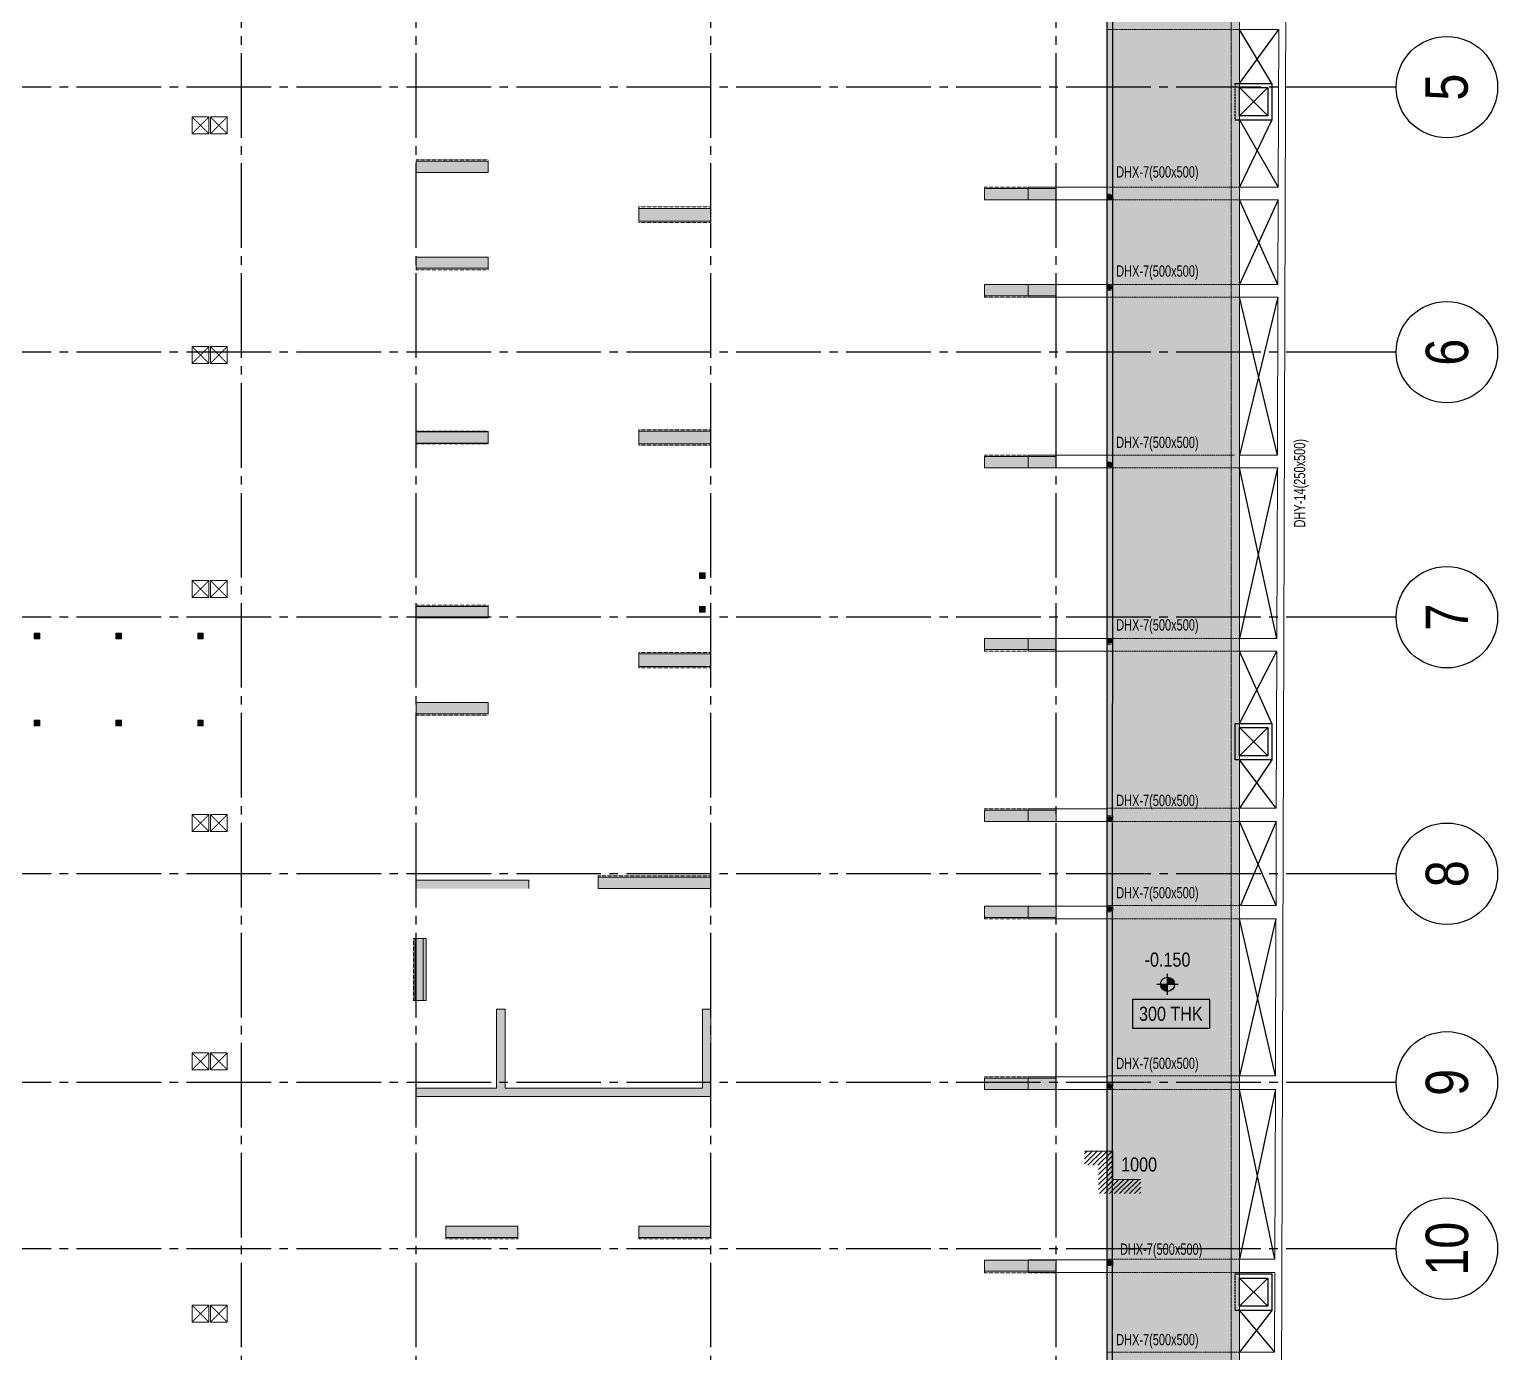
# Model space of a CAD drawing. Header units: millimetres. Extents: x 397144 to 10081729, y 99180 to 1327802.
# Drawn here: x 5013021 to 5065093, y 548975 to 595910 of the extents above; entities that cross this region are included whole.
import ezdxf
from ezdxf.enums import TextEntityAlignment as Align

# ---------------------------------------------------------------- set-up
doc = ezdxf.new("R2010")
doc.units = ezdxf.units.MM
for name, pattern in [('CHG_XX_Cot_Tang 1$0$CENTER', [20.2, 12.7, -2.5, 2.5, -2.5]), ('CHG_XX_Cot_Tang 1$0$CENTER2', [28.575, 19.05, -3.175, 3.175, -3.175]), ('CHG_XX_Cot_Tang 1$0$HIDDEN', [0.375, 0.25, -0.125]), ('CHG_XX_Cot_Tang 1$0$MB_Luoi truc$0$HTT Hidden 21', [3, 2, -1]), ('CHG_XX_Damsan_Tang 1_-0.150$0$HIDDEN', [0.375, 0.25, -0.125]), ('CHG_XX_Damsan_Tang 1_-0.150$0$HTT Hidden 10.5', [1.5, 1, -0.5]), ('CHG_XX_Luoi truc$0$MB_Luoi truc$0$Center101', [13, 10, -1, 1, -1])]:
    doc.linetypes.add(name, pattern=pattern)
doc.layers.get('0').update_dxf_attribs({"linetype": 'CONTINUOUS'})
doc.layers.get('Defpoints').update_dxf_attribs({"color": 12, "linetype": 'CONTINUOUS'})
for name, color, linetype, lineweight in [('Ap0103_level', 203, 'CONTINUOUS', 25), ('Ap0202_T', 141, 'CONTINUOUS', 25), ('Ap0310_PSS', 130, 'CONTINUOUS', 18), ('Ap0311_H', 8, 'CONTINUOUS', 15), ("CHG_XX_Cot_Tang 1$0$'S_Steel_Cont_2 Normal", 2, 'CONTINUOUS', 25), ("CHG_XX_Cot_Tang 1$0$'S_Steel_Cont_2 Normal_Plate", 150, 'CONTINUOUS', 15), ('CHG_XX_Cot_Tang 1$0$Cot thep', 51, 'CONTINUOUS', 15), ('CHG_XX_Cot_Tang 1$0$Net thay Tuong', 3, 'CONTINUOUS', 20), ('CHG_XX_Cot_Tang 1$0$NS-DuongBao', 3, 'CONTINUOUS', 18), ('CHG_XX_Cot_Tang 1$0$NS-Pier', 150, 'CONTINUOUS', 9), ('CHG_XX_Cot_Tang 1$0$NS-Pier @ 1', 150, 'CONTINUOUS', 9), ('CHG_XX_Cot_Tang 1$0$NS-Pier @ 100', 150, 'CONTINUOUS', 9), ('CHG_XX_Cot_Tang 1$0$NS-Pier @ 150', 150, 'CONTINUOUS', 9), ('CHG_XX_Cot_Tang 1$0$NS-Pier @ 200', 150, 'CONTINUOUS', 9), ('CHG_XX_Cot_Tang 1$0$NS-Pier @ 350', 150, 'CONTINUOUS', 9), ('CHG_XX_Cot_Tang 1$0$S_Concrete_Cont_2 Normal', 2, 'CONTINUOUS', 13), ("CHG_XX_Damsan_Tang 1_-0.150$0$'S_Concrete_Cont_2 Normal", 2, 'CONTINUOUS', 13), ("CHG_XX_Damsan_Tang 1_-0.150$0$'S_General_Hidden_1 Thin", 1, 'CHG_XX_Damsan_Tang 1_-0.150$0$HIDDEN', 18), ('TEXT', 7, 'CONTINUOUS', 15)]:
    doc.layers.add(name, color=color, linetype=linetype, lineweight=lineweight)
for name, color, linetype in [("CHG_XX_Cot_Tang 1$0$'S_Concrete_Center_1", 8, 'CHG_XX_Cot_Tang 1$0$CENTER2'), ("CHG_XX_Cot_Tang 1$0$'S_Steel_ Bold", 8, 'CONTINUOUS'), ('CHG_XX_Cot_Tang 1$0$mb_cot tang 1-3$0$Concrete Line', 6, 'CONTINUOUS'), ('CHG_XX_Cot_Tang 1$0$Vach VH3', 3, 'CONTINUOUS'), ("CHG_XX_Damsan_Tang 1_-0.150$0$'S_General_Hatch_8", 8, 'CONTINUOUS'), ('CHG_XX_Damsan_Tang 1_-0.150$0$DTE-H-GDRAIN WATER', 1, 'CHG_XX_Damsan_Tang 1_-0.150$0$HTT Hidden 10.5'), ('CHG_XX_Luoi truc$0$Grid', 34, 'CONTINUOUS'), ('CHG_XX_Luoi truc$0$Grid Line', 8, 'CHG_XX_Luoi truc$0$MB_Luoi truc$0$Center101'), ('dim', 1, 'CONTINUOUS'), ('mb tang 1$0$Podium Level', 94, 'CONTINUOUS')]:
    doc.layers.add(name, color=color, linetype=linetype)
doc.styles.add('CHG_XX_Luoi truc$0$MB_Luoi truc$0$Grid A-F$0$VNI-HelveCB', font='VHELVCB_0.TTF')
doc.styles.add('ISOCP', font='Isocp.shx', dxfattribs={"bigfont": 'as_sym.shx'})
doc.styles.add('mb tang 1$0$VNI-HelveC', font='VHELVCN_0.TTF')
doc.styles.add('Star-HelCon', font='VHELVCN_0.TTF')
doc.styles.add('TTP-HelCon', font='VHELVCN_0.TTF')

# ---------------------------------------------------------------- blocks, each defined once
blk = doc.blocks.new('CHG_XX_Cot_Tang 1$0$HoBoi_C600x600')
at = {"layer": 'CHG_XX_Cot_Tang 1$0$NS-Pier', "linetype": 'CHG_XX_Cot_Tang 1$0$MB_Luoi truc$0$HTT Hidden 21'}
for p, q in [((300, 300), (-300, -300)), ((-300, 300), (300, -300))]:
    blk.add_line(p, q, dxfattribs=at)
at = {"layer": 'CHG_XX_Cot_Tang 1$0$NS-Pier'}
blk.add_lwpolyline([(300, -300), (300, 300), (-300, 300), (-300, -300)], close=True, dxfattribs=at)
blk = doc.blocks.new('*U882')
at = {"layer": 'CHG_XX_Cot_Tang 1$0$NS-Pier @ 1'}
h = blk.add_hatch(color=256, dxfattribs=at)
h.dxf.hatch_style = 1
h.paths.add_polyline_path([(400, 0), (0, 0), (0, -2550), (400, -2550)])
at = {"layer": 'CHG_XX_Cot_Tang 1$0$NS-Pier @ 100'}
h = blk.add_hatch(color=256, dxfattribs=at)
h.dxf.hatch_style = 1
h.paths.add_polyline_path([(400, 0), (0, 0), (0, -2550), (400, -2550)])
at = {"layer": 'CHG_XX_Cot_Tang 1$0$NS-Pier @ 150'}
h = blk.add_hatch(color=256, dxfattribs=at)
h.dxf.hatch_style = 1
h.paths.add_polyline_path([(400, 0), (0, 0), (0, -2550), (400, -2550)])
at = {"layer": 'CHG_XX_Cot_Tang 1$0$NS-Pier @ 200'}
h = blk.add_hatch(color=256, dxfattribs=at)
h.dxf.hatch_style = 1
h.paths.add_polyline_path([(400, 0), (0, 0), (0, -2550), (400, -2550)])
at = {"layer": 'CHG_XX_Cot_Tang 1$0$NS-Pier @ 350'}
h = blk.add_hatch(color=256, dxfattribs=at)
h.dxf.hatch_style = 1
h.paths.add_polyline_path([(400, 0), (0, 0), (0, -2550), (400, -2550)])
blk = doc.blocks.new('CHG_XX_Cot_Tang 1$0$Block A_C450x2250')
at = {"layer": 'CHG_XX_Cot_Tang 1$0$NS-Pier', "color": 9, "linetype": 'CHG_XX_Cot_Tang 1$0$MB_Luoi truc$0$HTT Hidden 21'}
blk.add_lwpolyline([(0, 0), (-50, 0), (-50, -2550), (0, -2550)], dxfattribs=at)
at = {"layer": 'CHG_XX_Cot_Tang 1$0$NS-Pier'}
blk.add_lwpolyline([(400, -2550), (0, -2550), (0, 0), (400, 0)], close=True, dxfattribs=at)
blk.add_blockref('*U882', (0, 0), dxfattribs=at)
blk = doc.blocks.new('CHG_XX_Cot_Tang 1$0$Block B_Core wall')
at = {"layer": 'CHG_XX_Cot_Tang 1$0$NS-Pier'}
for points in [[(-7300, 300), (-7300, 3100), (-7600, 3100), (-7600, 300)], [(0, 300), (0, 3100), (-300, 3100), (-300, 300)], [(0, 0), (0, 300), (-10450, 300), (-10450, 0)]]:
    blk.add_hatch(color=256, dxfattribs=at).paths.add_polyline_path(points)
for p, q in [((-7300, 3100), (-7600, 3100)), ((-7600, 3100), (-7600, 300)), ((-7300, 300), (-7300, 3100)), ((-300, 3100), (-300, 300)), ((0, 3100), (-300, 3100)), ((0, 0), (0, 3100)), ((-7600, 300), (-10450, 300)), ((-10450, 300), (-10450, 0)), ((-10450, 0), (0, 0)), ((-300, 300), (-7300, 300))]:
    blk.add_line(p, q, dxfattribs=at)
blk = doc.blocks.new('*U883')
at = {"layer": 'CHG_XX_Cot_Tang 1$0$NS-Pier @ 1'}
h = blk.add_hatch(color=256, dxfattribs=at)
h.dxf.hatch_style = 1
h.paths.add_polyline_path([(200, 0), (-200, 0), (-200, -2550), (200, -2550)])
at = {"layer": 'CHG_XX_Cot_Tang 1$0$NS-Pier @ 100'}
h = blk.add_hatch(color=256, dxfattribs=at)
h.dxf.hatch_style = 1
h.paths.add_polyline_path([(200, 0), (-200, 0), (-200, -2550), (200, -2550)])
at = {"layer": 'CHG_XX_Cot_Tang 1$0$NS-Pier @ 150'}
h = blk.add_hatch(color=256, dxfattribs=at)
h.dxf.hatch_style = 1
h.paths.add_polyline_path([(200, 0), (-200, 0), (-200, -2550), (200, -2550)])
at = {"layer": 'CHG_XX_Cot_Tang 1$0$NS-Pier @ 200'}
h = blk.add_hatch(color=256, dxfattribs=at)
h.dxf.hatch_style = 1
h.paths.add_polyline_path([(200, 0), (-200, 0), (-200, -2550), (200, -2550)])
at = {"layer": 'CHG_XX_Cot_Tang 1$0$NS-Pier @ 350'}
h = blk.add_hatch(color=256, dxfattribs=at)
h.dxf.hatch_style = 1
h.paths.add_polyline_path([(200, 0), (-200, 0), (-200, -2550), (200, -2550)])
blk = doc.blocks.new('CHG_XX_Cot_Tang 1$0$400x2250_cen')
at = {"layer": 'CHG_XX_Cot_Tang 1$0$NS-Pier', "color": 9, "linetype": 'CHG_XX_Cot_Tang 1$0$MB_Luoi truc$0$HTT Hidden 21'}
for points in [[(-200, 0), (-225, 0), (-225, -2550), (-200, -2550)], [(200, 0), (225, 0), (225, -2550), (200, -2550)]]:
    blk.add_lwpolyline(points, dxfattribs=at)
at = {"layer": 'CHG_XX_Cot_Tang 1$0$NS-Pier'}
blk.add_lwpolyline([(200, -2550), (-200, -2550), (-200, 0), (200, 0)], close=True, dxfattribs=at)
blk.add_blockref('*U883', (0, 0), dxfattribs=at)
blk = doc.blocks.new('*U869')
at = {"layer": "CHG_XX_Cot_Tang 1$0$'S_Steel_ Bold", "linetype": 'CHG_XX_Cot_Tang 1$0$CENTER', "ltscale": 0.05}
for p, q in [((-13, 0), (13, 0)), ((0, 13), (0, -13))]:
    blk.add_line(p, q, dxfattribs=at)
at = {"layer": "CHG_XX_Cot_Tang 1$0$'S_Steel_ Bold", "color": 1}
blk.add_circle((0, 0), 7, dxfattribs=at)
blk = doc.blocks.new('CHG_XX_Cot_Tang 1$0$A$C42BB3C5E')
at = {"color": 8, "linetype": 'CHG_XX_Cot_Tang 1$0$MB_Luoi truc$0$HTT Hidden 21'}
blk.add_lwpolyline([(-75, -113), (125, -113), (125, 87), (-75, 87)], close=True, dxfattribs=at)
at = {"layer": "CHG_XX_Cot_Tang 1$0$'S_Concrete_Center_1"}
for p, q in [((25, 63), (25, -88)), ((125, -13), (-83, -13))]:
    blk.add_line(p, q, dxfattribs=at)
at = {"layer": "CHG_XX_Cot_Tang 1$0$'S_Steel_Cont_2 Normal"}
blk.add_lwpolyline([(-37, -15, 0.414214), (-43, -21), (-43, -50), (-50, -50), (-50, 25), (-43, 25), (-43, -4, 0.414214), (-37, -10), (87, -10, 0.414214), (93, -4), (93, 25), (100, 25), (100, -50), (93, -50), (93, -21, 0.414214), (87, -15)], format="xyb", close=True, dxfattribs=at)
at = {"layer": "CHG_XX_Cot_Tang 1$0$'S_Steel_Cont_2 Normal_Plate"}
blk.add_lwpolyline([(115, 45), (115, -70), (-65, -70), (-65, 45)], close=True, dxfattribs=at)
at = {"layer": "CHG_XX_Cot_Tang 1$0$'S_Steel_ Bold"}
for p in [(-10, 20), (60, 20)]:
    blk.add_blockref('*U869', p, dxfattribs=at)
at = {"layer": "CHG_XX_Cot_Tang 1$0$'S_Steel_ Bold", "xscale": -1, "rotation": 180}
for p in [(-10, -45), (60, -45)]:
    blk.add_blockref('*U869', p, dxfattribs=at)
blk = doc.blocks.new('CHG_XX_Cot_Tang 1$0$net pergola')
at = {"layer": 'CHG_XX_Cot_Tang 1$0$Net thay Tuong'}
for p in [(67007, 70163), (67007, 66963), (67007, 60663), (67007, 54412), (67007, 48113), (67007, 44913), (67007, 38613), (67007, 32363)]:
    blk.add_blockref('CHG_XX_Cot_Tang 1$0$A$C42BB3C5E', p, dxfattribs=at)
blk = doc.blocks.new('CHG_XX_Cot_Tang 1$0$cot thong gio')
at = {"layer": 'CHG_XX_Cot_Tang 1$0$S_Concrete_Cont_2 Normal', "color": 3, "ltscale": 0.8}
blk.add_lwpolyline([(-100, -70), (100, -70), (100, 130), (-100, 130)], close=True, dxfattribs=at)
blk.add_solid([(-100, 130), (-100, -70), (100, 130), (100, -70)], dxfattribs=at)
blk = doc.blocks.new('*U885')
at = {"layer": 'CHG_XX_Cot_Tang 1$0$NS-Pier @ 1'}
h = blk.add_hatch(color=256, dxfattribs=at)
h.dxf.hatch_style = 1
h.paths.add_polyline_path([(225, 0), (-225, 0), (-225, -2550), (225, -2550)])
at = {"layer": 'CHG_XX_Cot_Tang 1$0$NS-Pier @ 100'}
h = blk.add_hatch(color=256, dxfattribs=at)
h.dxf.hatch_style = 1
h.paths.add_polyline_path([(225, 0), (-225, 0), (-225, -2550), (225, -2550)])
at = {"layer": 'CHG_XX_Cot_Tang 1$0$NS-Pier @ 150'}
h = blk.add_hatch(color=256, dxfattribs=at)
h.dxf.hatch_style = 1
h.paths.add_polyline_path([(225, 0), (-225, 0), (-225, -2550), (225, -2550)])
at = {"layer": 'CHG_XX_Cot_Tang 1$0$NS-Pier @ 200'}
h = blk.add_hatch(color=256, dxfattribs=at)
h.dxf.hatch_style = 1
h.paths.add_polyline_path([(225, 0), (-225, 0), (-225, -2550), (225, -2550)])
at = {"layer": 'CHG_XX_Cot_Tang 1$0$NS-Pier @ 350'}
h = blk.add_hatch(color=256, dxfattribs=at)
h.dxf.hatch_style = 1
h.paths.add_polyline_path([(225, 0), (-225, 0), (-225, -2550), (225, -2550)])
blk = doc.blocks.new('CHG_XX_Cot_Tang 1$0$450x2550_cen')
at = {"layer": 'CHG_XX_Cot_Tang 1$0$NS-Pier', "color": 9, "linetype": 'CHG_XX_Cot_Tang 1$0$MB_Luoi truc$0$HTT Hidden 21'}
for points in [[(-225, 0), (-275, 0), (-275, -2550), (-225, -2550)], [(225, 0), (275, 0), (275, -2550), (225, -2550)]]:
    blk.add_lwpolyline(points, dxfattribs=at)
at = {"layer": 'CHG_XX_Cot_Tang 1$0$NS-Pier'}
blk.add_lwpolyline([(225, -2550), (-225, -2550), (-225, 0), (225, 0)], close=True, dxfattribs=at)
blk.add_blockref('*U885', (0, 0), dxfattribs=at)
blk = doc.blocks.new('*U875')
at = {"layer": 'CHG_XX_Luoi truc$0$Grid Line'}
blk.add_line((0, 0), (0, 608), dxfattribs=at)
at = {"layer": 'CHG_XX_Luoi truc$0$Grid', "lineweight": -2, "style": 'CHG_XX_Luoi truc$0$MB_Luoi truc$0$Grid A-F$0$VNI-HelveCB'}
for tag, p in [('GRIDSUB', (0, 617)), ('GRID', (0, -9))]:
    blk.add_attdef(tag, text='', height=5, dxfattribs=at).set_placement(p, align=Align.MIDDLE)
blk = doc.blocks.new('*U877')
at = {"layer": 'CHG_XX_Luoi truc$0$Grid', "lineweight": -2}
blk.add_line((0, -3), (0, 0), dxfattribs=at)
blk.add_circle((0, -9), 6, dxfattribs=at)
at = {"layer": 'CHG_XX_Luoi truc$0$Grid Line'}
blk.add_line((0, 0), (0, 438), dxfattribs=at)
at = {"layer": 'CHG_XX_Luoi truc$0$Grid', "lineweight": -2, "style": 'CHG_XX_Luoi truc$0$MB_Luoi truc$0$Grid A-F$0$VNI-HelveCB'}
for tag, p in [('GRIDSUB', (0, 447)), ('GRID', (0, -9))]:
    blk.add_attdef(tag, text='', height=5, dxfattribs=at).set_placement(p, align=Align.MIDDLE)
blk = doc.blocks.new('CHG_XX_Luoi truc')
at = {"layer": 'CHG_XX_Luoi truc$0$Grid', "xscale": 300, "yscale": 300, "zscale": 300}
for p in [(70650, -12747), (76850, -12747), (87300, -12747), (99550, -12747)]:
    blk.add_blockref('*U875', p, dxfattribs=at)
at = {"layer": 'CHG_XX_Luoi truc$0$Grid'}
ref = blk.add_blockref('*U877', (110703, 125550), dxfattribs=dict(at, xscale=300.0000000000013, yscale=300.0000000000013, zscale=300.0000000000013, rotation=90))
ref.add_attrib('GRID', '5', dxfattribs={"lineweight": -2, "height": 1500, "rotation": 90, "style": 'CHG_XX_Luoi truc$0$MB_Luoi truc$0$Grid A-F$0$VNI-HelveCB'}).set_placement((113403, 125550), align=Align.MIDDLE)
ref = blk.add_blockref('*U877', (110703, 116150), dxfattribs=dict(at, xscale=300.0000000000013, yscale=300.0000000000013, zscale=300.0000000000013, rotation=90))
ref.add_attrib('GRID', '6', dxfattribs={"lineweight": -2, "height": 1500, "rotation": 90, "style": 'CHG_XX_Luoi truc$0$MB_Luoi truc$0$Grid A-F$0$VNI-HelveCB'}).set_placement((113403, 116150), align=Align.MIDDLE)
ref = blk.add_blockref('*U877', (110703, 106750), dxfattribs=dict(at, xscale=300.0000000000013, yscale=300.0000000000013, zscale=300.0000000000013, rotation=90))
ref.add_attrib('GRID', '7', dxfattribs={"lineweight": -2, "height": 1500, "rotation": 90, "style": 'CHG_XX_Luoi truc$0$MB_Luoi truc$0$Grid A-F$0$VNI-HelveCB'}).set_placement((113403, 106750), align=Align.MIDDLE)
ref = blk.add_blockref('*U877', (110703, 97650), dxfattribs=dict(at, xscale=300.0000000000013, yscale=300.0000000000013, zscale=300.0000000000013, rotation=90))
ref.add_attrib('GRID', '8', dxfattribs={"lineweight": -2, "height": 1500, "rotation": 90, "style": 'CHG_XX_Luoi truc$0$MB_Luoi truc$0$Grid A-F$0$VNI-HelveCB'}).set_placement((113403, 97650), align=Align.MIDDLE)
ref = blk.add_blockref('*U877', (110703, 90250), dxfattribs=dict(at, xscale=300.0000000000013, yscale=300.0000000000013, zscale=300.0000000000013, rotation=90))
ref.add_attrib('GRID', '9', dxfattribs={"lineweight": -2, "height": 1500, "rotation": 90, "style": 'CHG_XX_Luoi truc$0$MB_Luoi truc$0$Grid A-F$0$VNI-HelveCB'}).set_placement((113403, 90250), align=Align.MIDDLE)
ref = blk.add_blockref('*U877', (110703, 84350), dxfattribs=dict(at, xscale=300.0000000000013, yscale=300.0000000000013, zscale=300.0000000000013, rotation=90))
ref.add_attrib('GRID', '10', dxfattribs={"lineweight": -2, "height": 1500, "rotation": 90, "style": 'CHG_XX_Luoi truc$0$MB_Luoi truc$0$Grid A-F$0$VNI-HelveCB'}).set_placement((113403, 84350), align=Align.MIDDLE)
blk = doc.blocks.new('CHG_XX_Cot_Tang 1$0$ColumnSteelStaire')
at = {"layer": "CHG_XX_Cot_Tang 1$0$'S_Concrete_Center_1"}
for p, q in [((28, 100), (-128, 100)), ((-50, -25), (-50, 208))]:
    blk.add_line(p, q, dxfattribs=at)
at = {"layer": "CHG_XX_Cot_Tang 1$0$'S_Steel_Cont_2 Normal"}
blk.add_lwpolyline([(-100, 191), (-60, 191, -0.414214), (-53, 184), (-53, 16, -0.414214), (-60, 9), (-100, 9), (-100, 0), (0, 0), (0, 9), (-40, 9, -0.414214), (-47, 16), (-47, 184, -0.414214), (-40, 191), (0, 191), (0, 200), (-100, 200), (-100, 191)], format="xyb", dxfattribs=at)
at = {"layer": "CHG_XX_Cot_Tang 1$0$'S_Steel_Cont_2 Normal_Plate"}
blk.add_lwpolyline([(10, -15), (-110, -15), (-110, 215), (10, 215)], close=True, dxfattribs=at)
at = {"layer": 'Defpoints', "color": 8, "linetype": 'CHG_XX_Cot_Tang 1$0$MB_Luoi truc$0$HTT Hidden 21'}
blk.add_line((-50, -25), (-50, 200), dxfattribs=at)
at = {"layer": "CHG_XX_Cot_Tang 1$0$'S_Steel_ Bold", "xscale": -1, "rotation": 90}
for p in [(-83, 155), (-83, 45)]:
    blk.add_blockref('*U869', p, dxfattribs=at)
at = {"layer": "CHG_XX_Cot_Tang 1$0$'S_Steel_ Bold", "rotation": 270}
for p in [(-17, 155), (-17, 45)]:
    blk.add_blockref('*U869', p, dxfattribs=at)
blk = doc.blocks.new('CHG_XX_Cot_Tang 1$0$ColumnSteelStaireIn')
at = {"layer": "CHG_XX_Cot_Tang 1$0$'S_Concrete_Center_1"}
blk.add_line((0, 175), (0, -33), dxfattribs=at)
at = {"layer": "CHG_XX_Cot_Tang 1$0$'S_Steel_Cont_2 Normal"}
blk.add_lwpolyline([(2, 13, 0.414214), (8, 7), (38, 7), (38, 0), (-38, 0), (-38, 7), (-8, 7, 0.414214), (-2, 13), (-2, 137, 0.414214), (-8, 143), (-38, 143), (-38, 150), (38, 150), (38, 143), (8, 143, 0.414214), (2, 137)], format="xyb", close=True, dxfattribs=at)
at = {"layer": "CHG_XX_Cot_Tang 1$0$'S_Steel_Cont_2 Normal_Plate"}
blk.add_lwpolyline([(-58, 165), (58, 165), (58, -15), (-58, -15)], close=True, dxfattribs=at)
at = {"layer": "CHG_XX_Cot_Tang 1$0$'S_Steel_ Bold", "rotation": 90}
for p in [(-33, 110), (-33, 40)]:
    blk.add_blockref('*U869', p, dxfattribs=at)
at = {"layer": "CHG_XX_Cot_Tang 1$0$'S_Steel_ Bold", "xscale": -1, "rotation": 270}
for p in [(33, 110), (33, 40)]:
    blk.add_blockref('*U869', p, dxfattribs=at)
blk = doc.blocks.new('CHG_XX_Cot_Tang 1$0$ColumnSteelStaireSet')
at = {"layer": 'Defpoints', "color": 8, "linetype": 'CHG_XX_Cot_Tang 1$0$MB_Luoi truc$0$HTT Hidden 21'}
for name, p, rotation in [('CHG_XX_Cot_Tang 1$0$ColumnSteelStaire', (4714, 5657), 292.6528406828999), ('CHG_XX_Cot_Tang 1$0$ColumnSteelStaire', (7757, 5865), 248.9256350151393), ('CHG_XX_Cot_Tang 1$0$ColumnSteelStaire', (10346, 4867), 248.9256350151408), ('CHG_XX_Cot_Tang 1$0$ColumnSteelStaire', (1396, 4272), 292.6528406828773), ('CHG_XX_Cot_Tang 1$0$ColumnSteelStaire', (6498, 4202), 92.4986698876714), ('CHG_XX_Cot_Tang 1$0$ColumnSteelStaire', (12956, 3861), 248.9256350082428), ('CHG_XX_Cot_Tang 1$0$ColumnSteelStaire', (-2531, 2633), 292.6528406823278), ('CHG_XX_Cot_Tang 1$0$ColumnSteelStaire', (4000, 2652), 303.5397866070072), ('CHG_XX_Cot_Tang 1$0$ColumnSteelStaire', (9339, 2753), 61.45755308752856), ('CHG_XX_Cot_Tang 1$0$ColumnSteelStaire', (11594, 1352), 326.5725141711229), ('CHG_XX_Cot_Tang 1$0$ColumnSteelStaire', (2000, 1325), 303.5397866070072), ('CHG_XX_Cot_Tang 1$0$ColumnSteelStaire', (13506, 374), 322.0062602891159), ('CHG_XX_Cot_Tang 1$0$ColumnSteelStaire', (0, 0), 303.5397866949497), ('CHG_XX_Cot_Tang 1$0$ColumnSteelStaireIn', (6392, 144), 44.50548042688662), ('CHG_XX_Cot_Tang 1$0$ColumnSteelStaire', (-1058, -757), 44.23007020931684), ('CHG_XX_Cot_Tang 1$0$ColumnSteelStaireIn', (5323, -908), 44.50548042688662), ('CHG_XX_Cot_Tang 1$0$ColumnSteelStaire', (10106, -902), 326.5725141711321), ('CHG_XX_Cot_Tang 1$0$ColumnSteelStaire', (1651, -1453), 44.23007020931388), ('CHG_XX_Cot_Tang 1$0$ColumnSteelStaireIn', (4253, -1959), 44.50548042689839), ('CHG_XX_Cot_Tang 1$0$ColumnSteelStaireIn', (8306, -1803), 44.50548042688662), ('CHG_XX_Cot_Tang 1$0$ColumnSteelStaireIn', (3183, -3011), 44.50548042689839), ('CHG_XX_Cot_Tang 1$0$ColumnSteelStaireIn', (7236, -2855), 44.50548042688662), ('CHG_XX_Cot_Tang 1$0$ColumnSteelStaire', (8619, -3155), 326.5725141711229), ('CHG_XX_Cot_Tang 1$0$ColumnSteelStaire', (10919, -2938), 322.0062602891159), ('CHG_XX_Cot_Tang 1$0$ColumnSteelStaire', (1714, -3577), 44.23007020932842), ('CHG_XX_Cot_Tang 1$0$ColumnSteelStaireIn', (6166, -3906), 44.50548042688662), ('CHG_XX_Cot_Tang 1$0$ColumnSteelStaireIn', (5097, -4958), 44.50548042689839), ('CHG_XX_Cot_Tang 1$0$ColumnSteelStaire', (4485, -6397), 44.23007020931388), ('CHG_XX_Cot_Tang 1$0$ColumnSteelStaire', (6471, -5795), 95.81588075369082), ('CHG_XX_Cot_Tang 1$0$ColumnSteelStaire', (8331, -6249), 322.0062602891159), ('CHG_XX_Cot_Tang 1$0$ColumnSteelStaire', (36804, -47571), 299.5070211497888), ('CHG_XX_Cot_Tang 1$0$ColumnSteelStaire', (37802, -47487), 238.3811464268702), ('CHG_XX_Cot_Tang 1$0$ColumnSteelStaire', (34130, -49084), 299.5070211498163), ('CHG_XX_Cot_Tang 1$0$ColumnSteelStaire', (39928, -48796), 238.3811464487346), ('CHG_XX_Cot_Tang 1$0$ColumnSteelStaire', (31455, -50598), 299.5070211493094), ('CHG_XX_Cot_Tang 1$0$ColumnSteelStaire', (42355, -50173), 58.3811464268013), ('CHG_XX_Cot_Tang 1$0$ColumnSteelStaireIn', (37639, -50705), 57.02504360744489), ('CHG_XX_Cot_Tang 1$0$ColumnSteelStaire', (44481, -51482), 58.38114642687987), ('CHG_XX_Cot_Tang 1$0$ColumnSteelStaire', (31581, -52091), 57.02504359111084), ('CHG_XX_Cot_Tang 1$0$ColumnSteelStaireIn', (36822, -51963), 57.02504360744042), ('CHG_XX_Cot_Tang 1$0$ColumnSteelStaireIn', (39929, -52191), 57.02504360744042), ('CHG_XX_Cot_Tang 1$0$ColumnSteelStaireIn', (36006, -53221), 57.02504360744042), ('CHG_XX_Cot_Tang 1$0$ColumnSteelStaire', (44474, -53071), 312.1205168197121), ('CHG_XX_Cot_Tang 1$0$ColumnSteelStaireIn', (39113, -53449), 57.02504360744042), ('CHG_XX_Cot_Tang 1$0$ColumnSteelStaireIn', (35189, -54480), 57.02504360745465), ('CHG_XX_Cot_Tang 1$0$ColumnSteelStaireIn', (38296, -54707), 57.02504360744489), ('CHG_XX_Cot_Tang 1$0$ColumnSteelStaire', (42317, -55021), 312.120516819464), ('CHG_XX_Cot_Tang 1$0$ColumnSteelStaireIn', (37480, -55966), 57.02504360745841), ('CHG_XX_Cot_Tang 1$0$ColumnSteelStaire', (40161, -56971), 312.1205168195285), ('CHG_XX_Cot_Tang 1$0$ColumnSteelStaire', (39109, -56975), 57.02504360054385)]:
    blk.add_blockref(name, p, dxfattribs=dict(at, rotation=rotation))
blk = doc.blocks.new('*U887')
at = {"layer": 'CHG_XX_Cot_Tang 1$0$NS-Pier @ 1', "true_color": 0xffffff}
h = blk.add_hatch(color=7, dxfattribs=at)
h.dxf.hatch_style = 1
h.paths.add_polyline_path([(77200, 95350), (76800, 95350), (76800, 93150), (77200, 93150)])
at = {"layer": 'CHG_XX_Cot_Tang 1$0$NS-Pier @ 150', "true_color": 0xffffff}
h = blk.add_hatch(color=7, dxfattribs=at)
h.dxf.hatch_style = 1
h.paths.add_polyline_path([(77200, 95350), (76800, 95350), (76800, 93150), (77200, 93150)])
blk = doc.blocks.new('CHG_XX_Cot_Tang 1')
at = {"layer": 'CHG_XX_Cot_Tang 1$0$NS-Pier', "true_color": 0x139b48}
h = blk.add_hatch(color=114, dxfattribs=at)
h.dxf.hatch_style = 1
h.paths.add_polyline_path([(80850, 97125), (80850, 97425), (76850, 97425), (76850, 97125)])
h.paths.add_polyline_path([(83300, 97525), (83300, 97125), (87300, 97125), (87300, 97525)])
at = {"layer": 'CHG_XX_Cot_Tang 1$0$NS-DuongBao'}
for points in [[(76850, 107125), (79400, 107125), (79400, 106724.7), (76850, 106724.7)], [(76800, 95350), (77200, 95350), (77200, 93150), (76800, 93150)]]:
    blk.add_lwpolyline(points, close=True, dxfattribs=at)
at = {"layer": 'CHG_XX_Cot_Tang 1$0$NS-Pier'}
for p, q in [((76850, 97125), (76850, 97525)), ((76850, 97425), (80850, 97425)), ((80850, 97425), (80850, 97125))]:
    blk.add_line(p, q, dxfattribs=at)
at = {"layer": 'CHG_XX_Cot_Tang 1$0$NS-Pier', "linetype": 'Continuous', "ltscale": 5}
blk.add_lwpolyline([(-300, 85450), (-10900, 85450), (-10900, 163400), (99639.2, 163400), (106050, 158254.3), (106050, -6022), (103575.5, -9000), (32350, -9000), (32350, 84050), (-300, 84050)], close=True, dxfattribs=at)
at = {"layer": 'CHG_XX_Cot_Tang 1$0$NS-Pier', "linetype": 'CHG_XX_Cot_Tang 1$0$HIDDEN', "ltscale": 5}
blk.add_lwpolyline([(32650, 84350), (0, 84350), (0, 85750), (-10600, 85750), (-10600, 163100), (99533.7, 163100), (105750, 158110.4), (105750, -5913.6), (103434.7, -8700), (32650, -8700), (32650, 84350), (32650, -8700), (103404.7, -8700)], dxfattribs=at)
at = {"layer": 'CHG_XX_Cot_Tang 1$0$NS-Pier', "color": 9, "linetype": 'CHG_XX_Cot_Tang 1$0$MB_Luoi truc$0$HTT Hidden 21'}
for points in [[(87300, 97525), (87300, 97575), (83300, 97575), (83300, 97525)], [(76800, 93150), (76750, 93150), (76750, 95350), (76800, 95350)]]:
    blk.add_lwpolyline(points, dxfattribs=at)
at = {"layer": 'CHG_XX_Cot_Tang 1$0$NS-Pier'}
for points in [[(87300, 97525), (83300, 97525), (83300, 97125), (87300, 97125)], [(77100, 93150), (76800, 93150), (76800, 95350), (77100, 95350)]]:
    blk.add_lwpolyline(points, close=True, dxfattribs=at)
at = {"layer": 'CHG_XX_Cot_Tang 1$0$Vach VH3'}
for p, q in [((101350.9, 72976.9), (101350.9, 128050)), ((101549.6, 72893.1), (101551.1, 127850))]:
    blk.add_line(p, q, dxfattribs=at)
at = {"layer": 'CHG_XX_Cot_Tang 1$0$Cot thep'}
blk.add_blockref('CHG_XX_Cot_Tang 1$0$net pergola', (34418.2, 51500), dxfattribs=at)
at = {"layer": 'CHG_XX_Cot_Tang 1$0$mb_cot tang 1-3$0$Concrete Line'}
for name, p in [('CHG_XX_Cot_Tang 1$0$HoBoi_C600x600', (69200, 124200)), ('CHG_XX_Cot_Tang 1$0$HoBoi_C600x600', (69850, 124200)), ('CHG_XX_Cot_Tang 1$0$HoBoi_C600x600', (69200, 116050)), ('CHG_XX_Cot_Tang 1$0$HoBoi_C600x600', (69850, 116050)), ('CHG_XX_Cot_Tang 1$0$HoBoi_C600x600', (69200, 107750)), ('CHG_XX_Cot_Tang 1$0$HoBoi_C600x600', (69850, 107750)), ('CHG_XX_Cot_Tang 1$0$HoBoi_C600x600', (69200, 99450)), ('CHG_XX_Cot_Tang 1$0$HoBoi_C600x600', (69850, 99450)), ('CHG_XX_Cot_Tang 1$0$Block B_Core wall', (87300, 89750)), ('CHG_XX_Cot_Tang 1$0$HoBoi_C600x600', (69200, 91000)), ('CHG_XX_Cot_Tang 1$0$HoBoi_C600x600', (69850, 91000)), ('CHG_XX_Cot_Tang 1$0$HoBoi_C600x600', (69200, 82050)), ('CHG_XX_Cot_Tang 1$0$HoBoi_C600x600', (69850, 82050))]:
    blk.add_blockref(name, p, dxfattribs=at)
at = {"layer": 'CHG_XX_Cot_Tang 1$0$NS-Pier'}
for name in ['CHG_XX_Luoi truc', '*U887']:
    blk.add_blockref(name, (0, 0), dxfattribs=at)
at = {"layer": 'CHG_XX_Cot_Tang 1$0$NS-Pier', "xscale": -1, "rotation": 90}
for p in [(76850, 122925), (97000, 121950), (97000, 112450), (76850, 107124.7), (97000, 99900), (97000, 90400)]:
    blk.add_blockref('CHG_XX_Cot_Tang 1$0$Block A_C450x2250', p, dxfattribs=at)
at = {"layer": 'CHG_XX_Cot_Tang 1$0$NS-Pier'}
for name, p, rotation in [('CHG_XX_Cot_Tang 1$0$450x2550_cen', (87300, 121025), 270), ('CHG_XX_Cot_Tang 1$0$Block A_C450x2250', (76850, 119125.3), 90.00000000000001), ('CHG_XX_Cot_Tang 1$0$Block A_C450x2250', (97000, 118150), 90.00000000000001), ('CHG_XX_Cot_Tang 1$0$450x2550_cen', (87300, 113125), 270), ('CHG_XX_Cot_Tang 1$0$Block A_C450x2250', (97000, 105600), 90.00000000000001), ('CHG_XX_Cot_Tang 1$0$450x2550_cen', (87300, 105225), 270), ('CHG_XX_Cot_Tang 1$0$Block A_C450x2250', (76850, 103325), 90.00000000000001), ('CHG_XX_Cot_Tang 1$0$Block A_C450x2250', (97000, 96100), 90.00000000000001), ('CHG_XX_Cot_Tang 1$0$Block A_C450x2250', (77900, 84750), 90.00000000000001), ('CHG_XX_Cot_Tang 1$0$Block A_C450x2250', (84750, 84750), 90.00000000000001), ('CHG_XX_Cot_Tang 1$0$Block A_C450x2250', (97000, 83550), 90.00000000000001)]:
    blk.add_blockref(name, p, dxfattribs=dict(at, rotation=rotation))
at = {"layer": 'CHG_XX_Cot_Tang 1$0$NS-Pier', "color": 8, "linetype": 'CHG_XX_Cot_Tang 1$0$MB_Luoi truc$0$HTT Hidden 21', "rotation": 90}
blk.add_blockref('CHG_XX_Cot_Tang 1$0$400x2250_cen', (76850, 113125), dxfattribs=at)
at = {"layer": 'CHG_XX_Cot_Tang 1$0$S_Concrete_Cont_2 Normal'}
for p in [(87000, 108195), (87000, 106995), (63399.9, 106049.3), (66299.9, 106049.3), (69199.9, 106049.3), (63399.9, 102967.1), (66299.9, 102967.1), (69199.9, 102967.1)]:
    blk.add_blockref('CHG_XX_Cot_Tang 1$0$cot thong gio', p, dxfattribs=at)
at = {"layer": 'Defpoints', "color": 8, "linetype": 'CHG_XX_Cot_Tang 1$0$MB_Luoi truc$0$HTT Hidden 21'}
blk.add_blockref('CHG_XX_Cot_Tang 1$0$ColumnSteelStaireSet', (42270.9, 113944.6), dxfattribs=at)
blk = doc.blocks.new('CHG_XX_Damsan_Tang 1_-0.150$0$ho ga nuoc mua')
at = {"layer": 'CHG_XX_Damsan_Tang 1_-0.150$0$DTE-H-GDRAIN WATER', "color": 2, "linetype": 'Continuous', "ltscale": 0.5}
for p, q in [((-650, -650), (-650, 650)), ((-650, 650), (650, 650)), ((650, 650), (650, -650)), ((-500, 500), (500, -500)), ((-500, -500), (500, 500))]:
    blk.add_line(p, q, dxfattribs=at)
at = {"layer": 'CHG_XX_Damsan_Tang 1_-0.150$0$DTE-H-GDRAIN WATER'}
blk.add_line((650, -650), (-650, -650), dxfattribs=at)
at = {"layer": 'CHG_XX_Damsan_Tang 1_-0.150$0$DTE-H-GDRAIN WATER', "color": 2, "linetype": 'Continuous', "ltscale": 0.5, "flags": 128}
blk.add_lwpolyline([(-500, -500), (-500, 500), (500, 500), (500, -500)], close=True, dxfattribs=at)
blk = doc.blocks.new('CHG_XX_Damsan_Tang 1_-0.150$0$A$C1d321f71')
at = {"layer": 'CHG_XX_Damsan_Tang 1_-0.150$0$DTE-H-GDRAIN WATER', "rotation": 270}
for p in [(106550, 124135), (106550, 101435), (106550, 81907)]:
    blk.add_blockref('CHG_XX_Damsan_Tang 1_-0.150$0$ho ga nuoc mua', p, dxfattribs=at)
at = {"layer": 'CHG_XX_Damsan_Tang 1_-0.150$0$DTE-H-GDRAIN WATER'}
blk.add_blockref('CHG_XX_Damsan_Tang 1_-0.150$0$ho ga nuoc mua', (106550, 101435), dxfattribs=at)
blk = doc.blocks.new('CHG_XX_Damsan_Tang 1_-0.150')
at = {"layer": "CHG_XX_Damsan_Tang 1_-0.150$0$'S_General_Hatch_8", "ltscale": 0.8}
h = blk.add_hatch(dxfattribs=at)
h.set_pattern_fill('DOTS', color=256, scale=111)
h.set_pattern_definition([(0, (0, 25), (88.10625, 176.2125), [0, -176.2125])])
h.paths.add_polyline_path([(101350.8917, 73001.92777), (106050, 73001.92777), (106050, 128048.01963), (101350.89161, 128048.02353)])
at = {"layer": "CHG_XX_Damsan_Tang 1_-0.150$0$'S_Concrete_Cont_2 Normal", "ltscale": 0.8}
for p, q in [((107790.51586, 158652.45483), (107494.14405, 65250)), ((106050, 127599.99848), (107441.98322, 127599.99848)), ((107441.98322, 127599.99848), (107424.22035, 122001.97955)), ((107424.22035, 122001.97955), (106050, 122001.98055)), ((106050, 121551.97942), (107422.79248, 121551.97942)), ((107422.79248, 121551.97942), (107413.27329, 118551.97956)), ((107413.27329, 118551.97956), (106050, 118551.98055)), ((106050, 118101.97942), (107411.84541, 118101.97942)), ((107411.84541, 118101.97942), (107394.07626, 112501.97957)), ((107394.07626, 112501.97957), (106050, 112501.98055)), ((106050, 112051.97942), (107392.64838, 112051.97942)), ((107392.64838, 112051.97942), (107373.44506, 105999.99434)), ((107373.44506, 105999.99434), (106050.00003, 105999.9953)), ((106050, 105549.99417), (107372.01718, 105549.99417)), ((107372.01718, 105549.99417), (107354.33366, 99976.9796)), ((106050, 99501.97942), (107352.82645, 99501.97942)), ((107354.33366, 99976.9796), (106052.26507, 99976.98054)), ((107352.82645, 99501.97942), (107343.38659, 96526.97961)), ((107343.38659, 96526.97961), (106082.1492, 96526.98052)), ((106050, 96051.97942), (107341.87939, 96051.97942)), ((107341.87939, 96051.97942), (107324.18957, 90476.97962)), ((107324.18957, 90476.97962), (106050, 90476.98055)), ((106050, 90001.97942), (107322.68236, 90001.97942)), ((107322.68236, 90001.97942), (107303.56466, 83976.97964)), ((107303.56466, 83976.97964), (106050, 83976.98055)), ((106050, 83501.97942), (107302.05746, 83501.97942)), ((107302.05746, 83501.97942), (107293.09355, 80676.97964)), ((107293.09355, 80676.97964), (106050, 80676.98055))]:
    blk.add_line(p, q, dxfattribs=at)
at = {"layer": "CHG_XX_Damsan_Tang 1_-0.150$0$'S_Concrete_Cont_2 Normal", "ltscale": 10, "flags": 128}
for points in [[(101350.88278, 121551.97942), (98550.3514, 121551.9818), (98550.35182, 122001.98598), (101350.88277, 122001.98395)], [(101350.88028, 118101.97942), (98550.3489, 118101.9818), (98550.34932, 118551.98598), (101350.88027, 118551.98395)], [(101350.8759, 112051.97942), (98550.34451, 112051.9818), (98550.34494, 112501.98598), (101350.87588, 112501.98395)], [(101350.87119, 105549.99417), (98550.3398, 105549.99656), (98550.34023, 106000.00073), (101350.87117, 105999.9987)], [(101350.8668, 99501.97942), (98550.33542, 99501.9818), (98550.33584, 99951.98598), (101350.86679, 99951.98395)], [(101350.8643, 96051.97942), (98550.33291, 96051.9818), (98550.33334, 96501.98598), (101350.86429, 96501.98395)], [(101350.85991, 90001.97942), (98550.32853, 90001.9818), (98550.32895, 90451.98598), (101350.8599, 90451.98395)], [(101350.8552, 83501.97942), (98550.32382, 83501.9818), (98550.32424, 83951.98598), (101350.85519, 83951.98395)]]:
    blk.add_lwpolyline(points, dxfattribs=at)
at = {"layer": "CHG_XX_Damsan_Tang 1_-0.150$0$'S_General_Hatch_8", "ltscale": 0.8}
for p, q in [((107200, 125685.42104), (106050, 127599.99848)), ((106050, 125685.42104), (107441.98322, 127599.99848)), ((107200, 124385.42104), (106049.99998, 122001.98055)), ((106050, 124385.42104), (107424.221, 122002.18316)), ((107413.274, 118552.20221), (106050, 121551.97942)), ((107422.79248, 121551.97942), (106050, 118551.98055)), ((107394.07626, 112501.97728), (106050, 118101.97942)), ((107411.84541, 118101.97942), (106050, 112501.98055)), ((107373.44506, 105999.99434), (106050, 112051.97942)), ((107392.64838, 112051.97942), (106050.00003, 105999.9953)), ((107200, 102985.05089), (106050, 105549.99417)), ((106050, 102985.05089), (107372.01718, 105549.99417)), ((107354.33366, 99976.9796), (106050, 101685.05089)), ((107200, 101685.05089), (106050, 99976.98055)), ((107343.38769, 96527.32455), (106050, 99501.97942)), ((107352.82645, 99501.97942), (106082.1492, 96526.98052)), ((107324.19077, 90477.35815), (106050, 96051.97942)), ((107341.87939, 96051.97942), (106050, 90476.98055)), ((107322.68357, 90002.36056), (106050, 83976.98055)), ((107303.56598, 83977.39426), (106050, 90000.00001)), ((107200, 82156.97984), (106050, 80676.98055)), ((106050, 82156.97984), (107293.09493, 80677.41259))]:
    blk.add_line(p, q, dxfattribs=at)
at = {"layer": "CHG_XX_Damsan_Tang 1_-0.150$0$'S_General_Hidden_1 Thin", "ltscale": 10}
for p, q in [((101350.89188, 127599.99848), (106050, 127599.99848)), ((106050, 122001.98055), (101350.89188, 122001.98395)), ((101350.89188, 121551.97942), (106050, 121551.97942)), ((106050, 118551.98055), (101350.89188, 118551.98395)), ((101350.89188, 118101.97942), (106050, 118101.97942)), ((105865.9919, 112501.98068), (101350.89188, 112501.98395)), ((101350.89188, 112051.97942), (106050, 112051.97942)), ((106050, 105999.9953), (101350.89188, 105999.9987)), ((101350.89188, 105549.99417), (106050, 105549.99417)), ((106050, 99976.98055), (101350.89188, 99976.98395)), ((101350.89188, 99501.97942), (106050, 99501.97942)), ((106050, 96526.98055), (101350.89188, 96526.98395)), ((101350.89188, 96051.97942), (106050, 96051.97942)), ((106050, 90476.98055), (101350.89188, 90476.98395)), ((101350.89188, 90001.97942), (106050, 90001.97942)), ((106050, 83976.98055), (101350.89188, 83976.98395)), ((101350.89188, 83501.97942), (106050, 83501.97942)), ((106050, 80676.98055), (101350.89188, 80676.98395))]:
    blk.add_line(p, q, dxfattribs=at)
at = {"layer": "CHG_XX_Damsan_Tang 1_-0.150$0$'S_General_Hatch_8", "ltscale": 0.8}
for name, p in [('CHG_XX_Cot_Tang 1', (0, 0)), ('CHG_XX_Damsan_Tang 1_-0.150$0$A$C1d321f71', (0, 899.97721))]:
    blk.add_blockref(name, p, dxfattribs=at)
blk = doc.blocks.new('SSLAB-1')
at = {"layer": 'Ap0311_H'}
h = blk.add_hatch(dxfattribs=at)
h.set_pattern_fill('ANSI31', color=256, scale=500, style=0)
h.set_pattern_definition([(45, (-207238.62, -77063.66), (-44.194174, 44.194174), [])])
h.paths.add_polyline_path([(0, 250), (-500, 250), (-500, 0), (-250, 0), (-250, -500), (500, -500), (500, -250), (0, -250)])
blk.add_lwpolyline([(-500, 250), (0, 250), (0, -250), (500, -250)], dxfattribs=at)
at = {"layer": 'Ap0202_T', "style": 'ISOCP'}
blk.add_attdef('SSLAB', (250, 0), '', height=250, dxfattribs=at)
blk = doc.blocks.new('mb tang 1$0$13123123213')
at = {"linetype": 'ByBlock'}
h = blk.add_hatch(color=0, dxfattribs=at)
h.paths.add_polyline_path([(0, 1), (0, 0), (1, 0, 0.414214)])
h.paths.add_polyline_path([(0, 0), (-1, 0, 0.414214), (0, -1)])
at = {"color": 0, "linetype": 'ByBlock'}
for p, q in [((-1.5, 0), (1.5, 0)), ((0, -1.5), (0, 1.5))]:
    blk.add_line(p, q, dxfattribs=at)
blk.add_circle((0, 0), 1, dxfattribs=at)
at = {"color": 0, "linetype": 'ByBlock', "lineweight": -2, "style": 'mb tang 1$0$VNI-HelveC'}
for tag, p in [('TEXT1', (0, 10.5)), ('TEXT2', (0, 7)), ('TEXT3', (0, 3.5))]:
    blk.add_attdef(tag, text='', height=2, dxfattribs=at).set_placement(p, align=Align.MIDDLE_CENTER)
blk = doc.blocks.new('SLABTAG')
blk.add_lwpolyline([(5.76, 2.12), (-5.68, 2.12), (-5.68, -2.12), (5.76, -2.12)], close=True)
at = {"style": 'ISOCP'}
blk.add_attdef('SLABTTHK', text='', height=3, dxfattribs=at).set_placement((0, 0), align=Align.MIDDLE)

msp = doc.modelspace()

# ---------------------------------------------------------------- block references
at = {"layer": 'Ap0103_level'}
ref = msp.add_blockref('SLABTAG', (5053504.8045, 560995.14741), dxfattribs=dict(at, xscale=240, yscale=240, zscale=240))
ref.add_attrib('SLABTTHK', '300 THK', dxfattribs={"layer": '0', "height": 500, "style": 'TTP-HelCon'}).set_placement((5053504.8045, 560995.14741), align=Align.MIDDLE)
at = {"layer": 'Ap0310_PSS'}
ref = msp.add_blockref('SSLAB-1', (5051440.30824, 555621.28338), dxfattribs=dict(at, xscale=2, yscale=2, zscale=2))
ref.add_attrib('SSLAB', '1000', (5051740.30824, 555400.85038), dxfattribs={"layer": 'Ap0202_T', "height": 500, "style": 'Star-HelCon'})
at = {"layer": 'dim', "ltscale": 1500}
msp.add_blockref('CHG_XX_Damsan_Tang 1_-0.150', (4949890.3198, 468310.40972), dxfattribs=at)
at = {"layer": 'mb tang 1$0$Podium Level'}
ref = msp.add_blockref('mb tang 1$0$13123123213', (5053385.77736, 562039.49727), dxfattribs=dict(at, xscale=250, yscale=250, zscale=250))
ref.add_attrib('TEXT3', '-0.150', dxfattribs={"layer": '0', "color": 0, "linetype": 'ByBlock', "lineweight": -2, "height": 500, "style": 'mb tang 1$0$VNI-HelveC'}).set_placement((5053385.77736, 562914.49727), align=Align.MIDDLE_CENTER)

# ---------------------------------------------------------------- texts
at = {"layer": 'TEXT', "color": 6, "style": 'TTP-HelCon', "width": 0.85}
for p in [(5051564.71743, 590654.74923), (5051564.71743, 587137.81146), (5051564.71743, 581062.62207), (5051565.34917, 574587.65923), (5051565.34917, 568362.20661), (5051565.31766, 565087.65923), (5051565.29758, 559037.65923), (5051698.11548, 552446.29066), (5051565.46406, 549237.66327)]:
    msp.add_text('DHX-7(500x500)', height=400, dxfattribs=at).set_placement(p)
msp.add_text('DHY-14(250x500)', height=400, rotation=90, dxfattribs=at).set_placement((5058270.83849, 578242.57698))

doc.saveas('drawing.dxf')
